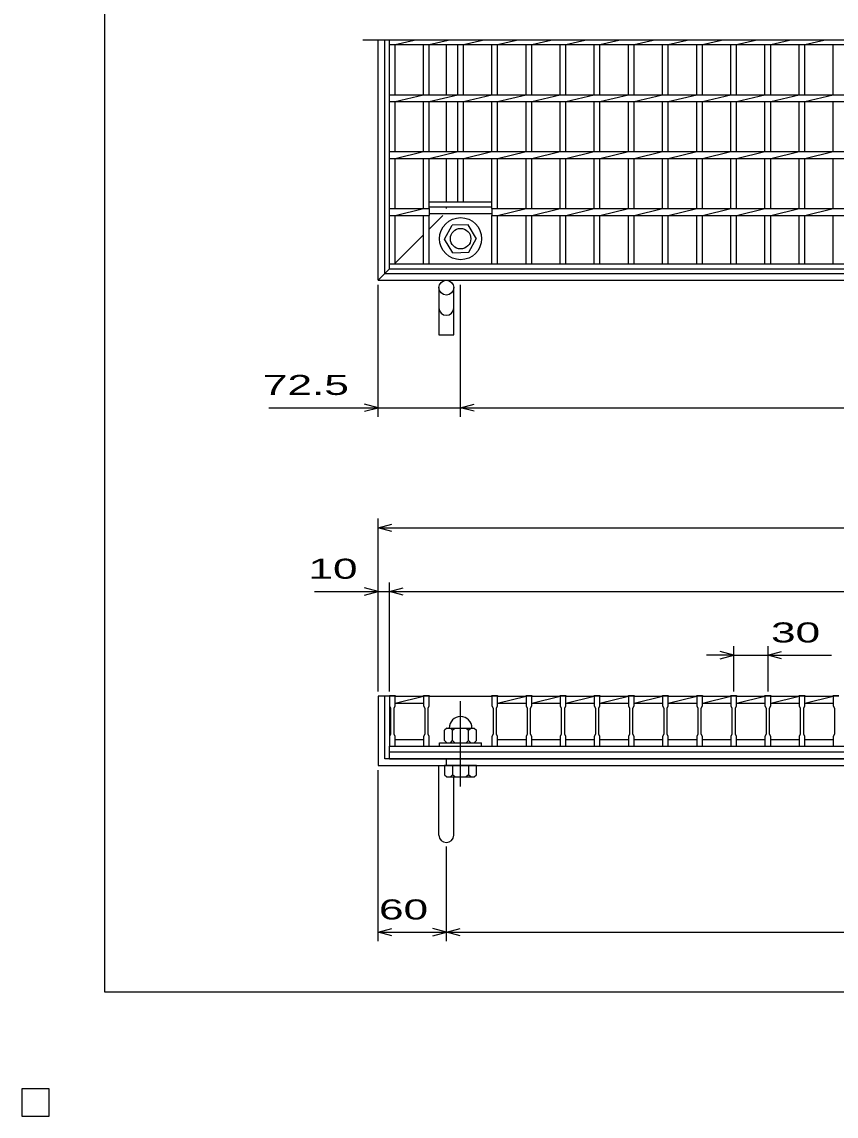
# Model space of a CAD drawing. Units: millimetres, scale not verified. Extents: x -1456 to 1385, y -1026 to 843.
# Drawn here: x -1456 to -740, y -1026 to -64 of the extents above; entities that cross this region are included whole.
import ezdxf
from ezdxf.enums import TextEntityAlignment as Align

# ---------------------------------------------------------------- set-up
doc = ezdxf.new("R2010")
doc.units = ezdxf.units.MM
doc.header["$LTSCALE"] = 8
doc.linetypes.add('CHAIN', pattern=[18.5, 12, -1.5, 3.5, -1.5])
doc.linetypes.add('DASHED', pattern=[7.5, 6, -1.5])
for name, color, linetype, lineweight in [('0_2', 150, 'Continuous', 25), ('16', 3, 'Continuous', 25), ('19', 6, 'Continuous', 25), ('22', 4, 'Continuous', 25)]:
    doc.layers.add(name, color=color, linetype=linetype, lineweight=lineweight)
doc.styles.add('ベクトル', font='')
doc.styles.get('ベクトル').set_extended_font_data('ベクトル')

msp = doc.modelspace()

# ---------------------------------------------------------------- linework, layer by layer
at = {"layer": '0_2'}
for p, q in [((-1383.2, -917.2), (-1383.2, 842.8)), ((1384.8, -917.2), (-1383.2, -917.2))]:
    msp.add_line(p, q, dxfattribs=at)
at = {"layer": '16'}
for p, q in [((-203.5, -80.5), (-1156.5, -80.5)), ((-1133, -84.5), (-1133, -80.5)), ((-1133, -277), (-1133, -80.5)), ((-1133, -84.5), (-228, -84.5)), ((-1128, -84.5), (-1111.333, -80.5)), ((-1128, -128.5), (-1128, -84.5)), ((-1103, -128.5), (-1103, -84.5)), ((-1098, -84.5), (-1081.333, -80.5)), ((-1098, -128.5), (-1098, -84.5)), ((-1073, -128.5), (-1073, -84.5)), ((-1068, -84.5), (-1051.333, -80.5)), ((-1068, -128.5), (-1068, -84.5)), ((-1043, -128.5), (-1043, -84.5)), ((-1038, -84.5), (-1021.333, -80.5)), ((-1038, -128.5), (-1038, -84.5)), ((-1013, -128.5), (-1013, -84.5)), ((-1008, -84.5), (-991.333, -80.5)), ((-1008, -128.5), (-1008, -84.5)), ((-983, -128.5), (-983, -84.5)), ((-978, -84.5), (-961.333, -80.5)), ((-978, -128.5), (-978, -84.5)), ((-953, -128.5), (-953, -84.5)), ((-948, -84.5), (-931.333, -80.5)), ((-948, -128.5), (-948, -84.5)), ((-923, -128.5), (-923, -84.5)), ((-918, -84.5), (-901.333, -80.5)), ((-918, -128.5), (-918, -84.5)), ((-893, -128.5), (-893, -84.5)), ((-888, -84.5), (-871.333, -80.5)), ((-888, -128.5), (-888, -84.5)), ((-863, -128.5), (-863, -84.5)), ((-858, -84.5), (-841.333, -80.5)), ((-858, -128.5), (-858, -84.5)), ((-833, -128.5), (-833, -84.5)), ((-828, -84.5), (-811.333, -80.5)), ((-828, -128.5), (-828, -84.5)), ((-803, -128.5), (-803, -84.5)), ((-798, -84.5), (-781.333, -80.5)), ((-798, -128.5), (-798, -84.5)), ((-773, -128.5), (-773, -84.5)), ((-768, -84.5), (-751.333, -80.5)), ((-768, -128.5), (-768, -84.5)), ((-743, -128.5), (-743, -84.5)), ((-1133, -128.5), (-228, -128.5)), ((-1133, -134.5), (-1133, -128.5)), ((-1133, -134.5), (-228, -134.5)), ((-1128, -134.5), (-1103, -128.5)), ((-1128, -178.5), (-1128, -134.5)), ((-1103, -178.5), (-1103, -134.5)), ((-1098, -134.5), (-1073, -128.5)), ((-1098, -178.5), (-1098, -134.5)), ((-1073, -178.5), (-1073, -134.5)), ((-1068, -134.5), (-1043, -128.5)), ((-1068, -178.5), (-1068, -134.5)), ((-1043, -178.5), (-1043, -134.5)), ((-1038, -134.5), (-1013, -128.5)), ((-1038, -178.5), (-1038, -134.5)), ((-1013, -178.5), (-1013, -134.5)), ((-1008, -134.5), (-983, -128.5)), ((-1008, -178.5), (-1008, -134.5)), ((-983, -178.5), (-983, -134.5)), ((-978, -134.5), (-953, -128.5)), ((-978, -178.5), (-978, -134.5)), ((-953, -178.5), (-953, -134.5)), ((-948, -134.5), (-923, -128.5)), ((-948, -178.5), (-948, -134.5)), ((-923, -178.5), (-923, -134.5)), ((-918, -134.5), (-893, -128.5)), ((-918, -178.5), (-918, -134.5)), ((-893, -178.5), (-893, -134.5)), ((-888, -134.5), (-863, -128.5)), ((-888, -178.5), (-888, -134.5)), ((-863, -178.5), (-863, -134.5)), ((-858, -134.5), (-833, -128.5)), ((-858, -178.5), (-858, -134.5)), ((-833, -178.5), (-833, -134.5)), ((-828, -134.5), (-803, -128.5)), ((-828, -178.5), (-828, -134.5)), ((-803, -178.5), (-803, -134.5)), ((-798, -134.5), (-773, -128.5)), ((-798, -178.5), (-798, -134.5)), ((-773, -178.5), (-773, -134.5)), ((-768, -134.5), (-743, -128.5)), ((-768, -178.5), (-768, -134.5)), ((-743, -178.5), (-743, -134.5)), ((-1133, -178.5), (-228, -178.5)), ((-1133, -184.5), (-1133, -178.5)), ((-1128, -184.5), (-1103, -178.5)), ((-1098, -184.5), (-1073, -178.5)), ((-1068, -184.5), (-1043, -178.5)), ((-1038, -184.5), (-1013, -178.5)), ((-1008, -184.5), (-983, -178.5)), ((-978, -184.5), (-953, -178.5)), ((-948, -184.5), (-923, -178.5)), ((-918, -184.5), (-893, -178.5)), ((-888, -184.5), (-863, -178.5)), ((-858, -184.5), (-833, -178.5)), ((-828, -184.5), (-803, -178.5)), ((-798, -184.5), (-773, -178.5)), ((-768, -184.5), (-743, -178.5)), ((-1133, -184.5), (-228, -184.5)), ((-1128, -228.5), (-1128, -184.5)), ((-1103, -228.5), (-1103, -184.5)), ((-1098, -228.5), (-1098, -184.5)), ((-1073, -222.5), (-1073, -184.5)), ((-1068, -222.5), (-1068, -184.5)), ((-1043, -228.5), (-1043, -184.5)), ((-1038, -228.5), (-1038, -184.5)), ((-1013, -228.5), (-1013, -184.5)), ((-1008, -228.5), (-1008, -184.5)), ((-983, -228.5), (-983, -184.5)), ((-978, -228.5), (-978, -184.5)), ((-953, -228.5), (-953, -184.5)), ((-948, -228.5), (-948, -184.5)), ((-923, -228.5), (-923, -184.5)), ((-918, -228.5), (-918, -184.5)), ((-893, -228.5), (-893, -184.5)), ((-888, -228.5), (-888, -184.5)), ((-863, -228.5), (-863, -184.5)), ((-858, -228.5), (-858, -184.5)), ((-833, -228.5), (-833, -184.5)), ((-828, -228.5), (-828, -184.5)), ((-803, -228.5), (-803, -184.5)), ((-798, -228.5), (-798, -184.5)), ((-773, -228.5), (-773, -184.5)), ((-768, -228.5), (-768, -184.5)), ((-743, -228.5), (-743, -184.5)), ((-1133, -228.5), (-1098, -228.5)), ((-1133, -234.5), (-1133, -228.5)), ((-1128, -234.5), (-1103, -228.5)), ((-1098, -222.5), (-1043, -222.5)), ((-1098, -227), (-1098, -222.5)), ((-1098, -227), (-1043, -227)), ((-1098, -228.5), (-1098, -234.5)), ((-1043, -227), (-1043, -222.5)), ((-1043, -228.5), (-318, -228.5)), ((-1043, -228.5), (-1043, -234.5)), ((-1038, -234.5), (-1013, -228.5)), ((-1008, -234.5), (-983, -228.5)), ((-978, -234.5), (-953, -228.5)), ((-948, -234.5), (-923, -228.5)), ((-918, -234.5), (-893, -228.5)), ((-888, -234.5), (-863, -228.5)), ((-858, -234.5), (-833, -228.5)), ((-828, -234.5), (-803, -228.5)), ((-798, -234.5), (-773, -228.5)), ((-768, -234.5), (-743, -228.5)), ((-1133, -234.5), (-1098, -234.5)), ((-1128, -277), (-1128, -234.5)), ((-1103, -277), (-1103, -234.5)), ((-1098, -233), (-1043, -233)), ((-1098, -277), (-1098, -234.5)), ((-1043, -234.5), (-318, -234.5)), ((-1043, -277), (-1043, -234.5)), ((-1038, -277), (-1038, -234.5)), ((-1013, -277), (-1013, -234.5)), ((-1008, -277), (-1008, -234.5)), ((-983, -277), (-983, -234.5)), ((-978, -277), (-978, -234.5)), ((-953, -277), (-953, -234.5)), ((-948, -277), (-948, -234.5)), ((-923, -277), (-923, -234.5)), ((-918, -277), (-918, -234.5)), ((-893, -277), (-893, -234.5)), ((-888, -277), (-888, -234.5)), ((-863, -277), (-863, -234.5)), ((-858, -277), (-858, -234.5)), ((-833, -277), (-833, -234.5)), ((-828, -277), (-828, -234.5)), ((-803, -277), (-803, -234.5)), ((-798, -277), (-798, -234.5)), ((-773, -277), (-773, -234.5)), ((-768, -277), (-768, -234.5)), ((-743, -277), (-743, -234.5)), ((-1084.496, -255.342), (-1077.794, -243.05)), ((-1063.798, -242.708), (-1077.794, -243.05)), ((-1056.5, -255), (-1063.798, -242.708)), ((-1077.202, -267.292), (-1084.496, -255.342)), ((-1063.206, -266.95), (-1056.504, -254.658)), ((-1077.202, -267.292), (-1063.206, -266.95)), ((-1133, -277), (-228, -277)), ((-1133, -281.5), (-1133, -277)), ((-1133, -277), (-1128, -277)), ((-1103, -277), (-1098, -277)), ((-1073, -277), (-1068, -277)), ((-1043, -277), (-1038, -277)), ((-1013, -277), (-1008, -277)), ((-983, -277), (-978, -277)), ((-953, -277), (-948, -277)), ((-923, -277), (-918, -277)), ((-893, -277), (-888, -277)), ((-863, -277), (-858, -277)), ((-833, -277), (-828, -277)), ((-803, -277), (-798, -277)), ((-773, -277), (-768, -277)), ((-743, -277), (-738, -277)), ((-1133, -281.5), (-228, -281.5)), ((-1133, -657), (-1133, -656.3)), ((-1133, -656.3), (-1128, -656.3)), ((-1133, -657), (-1133, -665.5)), ((-1128, -657), (-1133, -657)), ((-1133, -657), (-1133, -695)), ((-1128, -656.3), (-1128, -657)), ((-1128, -665.5), (-1128, -657)), ((-1128, -657), (-1103, -657)), ((-1128, -663), (-1103, -657)), ((-1128, -663), (-1103, -663)), ((-1103, -657), (-1103, -656.3)), ((-1103, -656.3), (-1098, -656.3)), ((-1103, -657), (-1103, -665.5)), ((-1098, -657), (-1103, -657)), ((-1098, -656.3), (-1098, -657)), ((-1098, -665.5), (-1098, -657)), ((-1098, -657), (-1043, -657)), ((-1043, -657), (-1043, -656.3)), ((-1043, -656.3), (-1038, -656.3)), ((-1043, -657), (-1043, -665.5)), ((-1038, -657), (-1043, -657)), ((-1038, -656.3), (-1038, -657)), ((-1038, -665.5), (-1038, -657)), ((-1038, -657), (-1013, -657)), ((-1038, -663), (-1013, -657)), ((-1038, -663), (-1013, -663)), ((-1013, -657), (-1013, -656.3)), ((-1013, -656.3), (-1008, -656.3)), ((-1013, -657), (-1013, -665.5)), ((-1008, -657), (-1013, -657)), ((-1008, -656.3), (-1008, -657)), ((-1008, -665.5), (-1008, -657)), ((-1008, -657), (-983, -657)), ((-1008, -663), (-983, -657)), ((-1008, -663), (-983, -663)), ((-983, -657), (-983, -656.3)), ((-983, -656.3), (-978, -656.3)), ((-983, -657), (-983, -665.5)), ((-978, -657), (-983, -657)), ((-978, -656.3), (-978, -657)), ((-978, -665.5), (-978, -657)), ((-978, -657), (-953, -657)), ((-978, -663), (-953, -657)), ((-978, -663), (-953, -663)), ((-953, -657), (-953, -656.3)), ((-953, -656.3), (-948, -656.3)), ((-953, -657), (-953, -665.5)), ((-948, -657), (-953, -657)), ((-948, -656.3), (-948, -657)), ((-948, -665.5), (-948, -657)), ((-948, -657), (-923, -657)), ((-948, -663), (-923, -657)), ((-948, -663), (-923, -663)), ((-923, -657), (-923, -656.3)), ((-923, -656.3), (-918, -656.3)), ((-923, -657), (-923, -665.5)), ((-918, -657), (-923, -657)), ((-918, -656.3), (-918, -657)), ((-918, -665.5), (-918, -657)), ((-918, -657), (-893, -657)), ((-918, -663), (-893, -657)), ((-918, -663), (-893, -663)), ((-893, -657), (-893, -656.3)), ((-893, -656.3), (-888, -656.3)), ((-893, -657), (-893, -665.5)), ((-888, -657), (-893, -657)), ((-888, -656.3), (-888, -657)), ((-888, -665.5), (-888, -657)), ((-888, -657), (-863, -657)), ((-888, -663), (-863, -657)), ((-888, -663), (-863, -663)), ((-863, -657), (-863, -656.3)), ((-863, -656.3), (-858, -656.3)), ((-863, -657), (-863, -665.5)), ((-858, -657), (-863, -657)), ((-858, -656.3), (-858, -657)), ((-858, -665.5), (-858, -657)), ((-858, -657), (-833, -657)), ((-858, -663), (-833, -657)), ((-858, -663), (-833, -663)), ((-833, -657), (-833, -656.3)), ((-833, -656.3), (-828, -656.3)), ((-833, -657), (-833, -665.5)), ((-828, -657), (-833, -657)), ((-828, -656.3), (-828, -657)), ((-828, -665.5), (-828, -657)), ((-828, -657), (-803, -657)), ((-828, -663), (-803, -657)), ((-828, -663), (-803, -663)), ((-803, -657), (-803, -656.3)), ((-803, -656.3), (-798, -656.3)), ((-803, -657), (-803, -665.5)), ((-798, -657), (-803, -657)), ((-798, -656.3), (-798, -657)), ((-798, -665.5), (-798, -657)), ((-798, -657), (-773, -657)), ((-798, -663), (-773, -657)), ((-798, -663), (-773, -663)), ((-773, -657), (-773, -656.3)), ((-773, -656.3), (-768, -656.3)), ((-773, -657), (-773, -665.5)), ((-768, -657), (-773, -657)), ((-768, -656.3), (-768, -657)), ((-768, -665.5), (-768, -657)), ((-768, -657), (-743, -657)), ((-768, -663), (-743, -657)), ((-768, -663), (-743, -663)), ((-743, -657), (-743, -656.3)), ((-743, -656.3), (-738, -656.3)), ((-743, -657), (-743, -665.5)), ((-738, -657), (-743, -657)), ((-1133, -665.5), (-1132, -667.5)), ((-1132, -667.5), (-1132, -690.5)), ((-1129, -667.5), (-1128, -665.5)), ((-1129, -690.5), (-1129, -667.5)), ((-1103, -665.5), (-1102, -667.5)), ((-1102, -667.5), (-1102, -690.5)), ((-1099, -667.5), (-1098, -665.5)), ((-1099, -690.5), (-1099, -667.5)), ((-1043, -665.5), (-1042, -667.5)), ((-1042, -667.5), (-1042, -690.5)), ((-1039, -667.5), (-1038, -665.5)), ((-1039, -690.5), (-1039, -667.5)), ((-1013, -665.5), (-1012, -667.5)), ((-1012, -667.5), (-1012, -690.5)), ((-1009, -667.5), (-1008, -665.5)), ((-1009, -690.5), (-1009, -667.5)), ((-983, -665.5), (-982, -667.5)), ((-982, -667.5), (-982, -690.5)), ((-979, -667.5), (-978, -665.5)), ((-979, -690.5), (-979, -667.5)), ((-953, -665.5), (-952, -667.5)), ((-952, -667.5), (-952, -690.5)), ((-949, -667.5), (-948, -665.5)), ((-949, -690.5), (-949, -667.5)), ((-923, -665.5), (-922, -667.5)), ((-922, -667.5), (-922, -690.5)), ((-919, -667.5), (-918, -665.5)), ((-919, -690.5), (-919, -667.5)), ((-893, -665.5), (-892, -667.5)), ((-892, -667.5), (-892, -690.5)), ((-889, -667.5), (-888, -665.5)), ((-889, -690.5), (-889, -667.5)), ((-863, -665.5), (-862, -667.5)), ((-862, -667.5), (-862, -690.5)), ((-859, -667.5), (-858, -665.5)), ((-859, -690.5), (-859, -667.5)), ((-833, -665.5), (-832, -667.5)), ((-832, -667.5), (-832, -690.5)), ((-829, -667.5), (-828, -665.5)), ((-829, -690.5), (-829, -667.5)), ((-803, -665.5), (-802, -667.5)), ((-802, -667.5), (-802, -690.5)), ((-799, -667.5), (-798, -665.5)), ((-799, -690.5), (-799, -667.5)), ((-773, -665.5), (-772, -667.5)), ((-772, -667.5), (-772, -690.5)), ((-769, -667.5), (-768, -665.5)), ((-769, -690.5), (-769, -667.5)), ((-743, -665.5), (-742, -667.5)), ((-742, -667.5), (-742, -690.5)), ((-1132, -690.5), (-1133, -692.5)), ((-1128, -692.5), (-1129, -690.5)), ((-1102, -690.5), (-1103, -692.5)), ((-1098, -692.5), (-1099, -690.5)), ((-1082.5, -685), (-1084.5, -687)), ((-1084.5, -696), (-1084.5, -687)), ((-1082.5, -685), (-1058.5, -685)), ((-1079.5, -685), (-1077.5, -687)), ((-1077.5, -687), (-1075.5, -685)), ((-1077.5, -696), (-1077.5, -687)), ((-1065.5, -685), (-1063.5, -687)), ((-1063.5, -687), (-1061.5, -685)), ((-1063.5, -696), (-1063.5, -687)), ((-1058.5, -685), (-1056.5, -687)), ((-1056.5, -696), (-1056.5, -687)), ((-1042, -690.5), (-1043, -692.5)), ((-1038, -692.5), (-1039, -690.5)), ((-1012, -690.5), (-1013, -692.5)), ((-1008, -692.5), (-1009, -690.5)), ((-982, -690.5), (-983, -692.5)), ((-978, -692.5), (-979, -690.5)), ((-952, -690.5), (-953, -692.5)), ((-948, -692.5), (-949, -690.5)), ((-922, -690.5), (-923, -692.5)), ((-918, -692.5), (-919, -690.5)), ((-892, -690.5), (-893, -692.5)), ((-888, -692.5), (-889, -690.5)), ((-862, -690.5), (-863, -692.5)), ((-858, -692.5), (-859, -690.5)), ((-832, -690.5), (-833, -692.5)), ((-828, -692.5), (-829, -690.5)), ((-802, -690.5), (-803, -692.5)), ((-798, -692.5), (-799, -690.5)), ((-772, -690.5), (-773, -692.5)), ((-768, -692.5), (-769, -690.5)), ((-742, -690.5), (-743, -692.5)), ((-1133, -692.5), (-1133, -701)), ((-1133, -701), (-1128, -701)), ((-1133, -701), (-228, -701)), ((-1133, -706), (-1133, -701)), ((-1128, -701), (-1128, -692.5)), ((-1128, -695), (-1103, -695)), ((-1103, -692.5), (-1103, -701)), ((-1103, -701), (-1098, -701)), ((-1098, -701), (-1098, -692.5)), ((-1098, -701), (-1043, -701)), ((-1089, -701), (-1089, -698)), ((-1089, -698), (-1052, -698)), ((-1089, -701), (-1052, -701)), ((-1084.5, -696), (-1082.5, -698)), ((-1079.5, -698), (-1077.5, -696)), ((-1075.5, -698), (-1077.5, -696)), ((-1065.5, -698), (-1063.5, -696)), ((-1061.5, -698), (-1063.5, -696)), ((-1058.5, -698), (-1056.5, -696)), ((-1052, -701), (-1052, -698)), ((-1043, -692.5), (-1043, -701)), ((-1043, -701), (-1038, -701)), ((-1038, -701), (-1038, -692.5)), ((-1038, -695), (-1013, -695)), ((-1013, -692.5), (-1013, -701)), ((-1013, -701), (-1008, -701)), ((-1008, -701), (-1008, -692.5)), ((-1008, -695), (-983, -695)), ((-983, -692.5), (-983, -701)), ((-983, -701), (-978, -701)), ((-978, -701), (-978, -692.5)), ((-978, -695), (-953, -695)), ((-953, -692.5), (-953, -701)), ((-953, -701), (-948, -701)), ((-948, -701), (-948, -692.5)), ((-948, -695), (-923, -695)), ((-923, -692.5), (-923, -701)), ((-923, -701), (-918, -701)), ((-918, -701), (-918, -692.5)), ((-918, -695), (-893, -695)), ((-893, -692.5), (-893, -701)), ((-893, -701), (-888, -701)), ((-888, -701), (-888, -692.5)), ((-888, -695), (-863, -695)), ((-863, -692.5), (-863, -701)), ((-863, -701), (-858, -701)), ((-858, -701), (-858, -692.5)), ((-858, -695), (-833, -695)), ((-833, -692.5), (-833, -701)), ((-833, -701), (-828, -701)), ((-828, -701), (-828, -692.5)), ((-828, -695), (-803, -695)), ((-803, -692.5), (-803, -701)), ((-803, -701), (-798, -701)), ((-798, -701), (-798, -692.5)), ((-798, -695), (-773, -695)), ((-773, -692.5), (-773, -701)), ((-773, -701), (-768, -701)), ((-768, -701), (-768, -692.5)), ((-768, -695), (-743, -695)), ((-743, -692.5), (-743, -701)), ((-743, -701), (-738, -701)), ((-1133, -706), (-228, -706)), ((-1133, -712), (-1133, -706)), ((-1133, -712), (-228, -712)), ((-1432, -1002), (-1456, -1002)), ((-1456, -1002), (-1456, -1026)), ((-1432, -1002), (-1456, -1002)), ((-1456, -1002), (-1456, -1026)), ((-1432, -1002), (-1456, -1002)), ((-1456, -1002), (-1456, -1026)), ((-1432, -1002), (-1456, -1002)), ((-1456, -1002), (-1456, -1026)), ((-1432, -1002), (-1456, -1002)), ((-1456, -1002), (-1456, -1026)), ((-1432, -1026), (-1432, -1002)), ((-1432, -1026), (-1432, -1002)), ((-1432, -1026), (-1432, -1002)), ((-1432, -1026), (-1432, -1002)), ((-1432, -1026), (-1432, -1002)), ((-1456, -1026), (-1432, -1026)), ((-1456, -1026), (-1432, -1026)), ((-1456, -1026), (-1432, -1026)), ((-1456, -1026), (-1432, -1026)), ((-1456, -1026), (-1432, -1026))]:
    msp.add_line(p, q, dxfattribs=at)
at = {"layer": '16', "linetype": 'CHAIN'}
msp.add_line((-1070.5, -736.4), (-1070.5, -661.4), dxfattribs=at)
at = {"layer": '16'}
for radius in [18.5, 9]:
    msp.add_circle((-1070.5, -255), radius, dxfattribs=at)
msp.add_arc((-1070.5, -685), 10, 0, 180, dxfattribs=at)
at = {"layer": '19'}
for p, q in [((-1143, -291.5), (-1143, -80.5)), ((-1137, -285.5), (-1137, -80.5)), ((-1083, -128.5), (-1083, -84.5)), ((-1083, -178.5), (-1083, -134.5)), ((-1083, -222.5), (-1083, -184.5)), ((-1137, -285.5), (-224, -285.5)), ((-1143, -291.5), (-218, -291.5)), ((-1089.5, -298), (-1089.5, -339.62)), ((-1076.5, -339.62), (-1076.5, -298)), ((-1089.5, -339.62), (-1076.5, -339.62)), ((-1133, -657), (-1143, -657)), ((-1143, -657), (-1143, -718)), ((-1137, -712), (-1137, -657)), ((-1143, -718), (-218, -718)), ((-224, -712), (-1137, -712)), ((-1089.5, -779.11), (-1089.5, -718)), ((-1084.5, -718), (-1084.5, -726)), ((-1056.5, -718), (-1084.5, -718)), ((-1083, -718), (-1083, -712)), ((-1077.5, -718), (-1077.5, -726)), ((-1063.5, -718), (-1063.5, -726)), ((-1056.5, -726), (-1056.5, -718)), ((-1084.5, -726), (-1082.5, -728)), ((-1082.5, -728), (-1058.5, -728)), ((-1077.5, -726), (-1079.5, -728)), ((-1075.5, -728), (-1077.5, -726)), ((-1076.5, -779.11), (-1076.5, -728)), ((-1063.5, -726), (-1065.5, -728)), ((-1061.5, -728), (-1063.5, -726)), ((-1058.5, -728), (-1056.5, -726))]:
    msp.add_line(p, q, dxfattribs=at)
at = {"layer": '19', "linetype": 'DASHED'}
for p, q in [((-1083, -228.5), (-1083, -227)), ((-1098, -246.5), (-1086, -234.5)), ((-1128, -276.5), (-1103, -251.5)), ((-1143, -291.5), (-1133, -281.5))]:
    msp.add_line(p, q, dxfattribs=at)
at = {"layer": '19'}
msp.add_circle((-1083, -298), 6.5, dxfattribs=at)
for centre in [(-1083, -315.84), (-1083, -779.11)]:
    msp.add_arc(centre, 6.5, 180, 0, dxfattribs=at)
at = {"layer": '22'}
for p, q in [((-1143, -411.5), (-1143, -295.5)), ((-1070.5, -411.5), (-1070.5, -295.5)), ((-1239, -403.5), (-1143, -403.5)), ((-1143, -403.5), (-1155, -400.3)), ((-1155, -406.7), (-1143, -403.5)), ((-1143, -403.5), (-1070.5, -403.5)), ((-1070.5, -403.5), (-1058.5, -400.3)), ((-1058.5, -406.7), (-1070.5, -403.5)), ((-1070.5, -403.5), (-290.5, -403.5)), ((-1143, -653), (-1143, -501)), ((-1143, -509), (-1131, -505.8)), ((-1131, -512.2), (-1143, -509)), ((-1143, -509), (-218, -509)), ((-1143, -653), (-1143, -557)), ((-1133, -653), (-1133, -557)), ((-1199, -565), (-1143, -565)), ((-1143, -565), (-1155, -561.8)), ((-1155, -568.2), (-1143, -565)), ((-1143, -565), (-1133, -565)), ((-1133, -565), (-1121, -561.8)), ((-1121, -568.2), (-1133, -565)), ((-1133, -565), (-228, -565)), ((-830.5, -653), (-830.5, -613)), ((-800.5, -613), (-800.5, -653)), ((-830.5, -621), (-854.5, -621)), ((-830.5, -621), (-842.5, -617.8)), ((-842.5, -624.2), (-830.5, -621)), ((-830.5, -621), (-800.5, -621)), ((-800.5, -621), (-788.5, -617.8)), ((-788.5, -624.2), (-800.5, -621)), ((-800.5, -621), (-744.5, -621)), ((-1143, -872.4), (-1143, -722)), ((-1083, -872.4), (-1083, -789.2)), ((-1143, -864.4), (-1131, -861.2)), ((-1131, -867.6), (-1143, -864.4)), ((-1143, -864.4), (-1083, -864.4)), ((-1083, -864.4), (-1095, -861.2)), ((-1095, -867.6), (-1083, -864.4)), ((-1083, -864.4), (-1071, -861.2)), ((-1071, -867.6), (-1083, -864.4)), ((-1083, -864.4), (-278, -864.4))]:
    msp.add_line(p, q, dxfattribs=at)
at = {"layer": '22', "color": 2}
for p, q in [((-1432, -1002), (-1456, -1002)), ((-1456, -1002), (-1456, -1026)), ((-1432, -1002), (-1456, -1002)), ((-1456, -1002), (-1456, -1026)), ((-1432, -1002), (-1456, -1002)), ((-1456, -1002), (-1456, -1026)), ((-1432, -1026), (-1432, -1002)), ((-1432, -1026), (-1432, -1002)), ((-1432, -1026), (-1432, -1002)), ((-1456, -1026), (-1432, -1026)), ((-1456, -1026), (-1432, -1026)), ((-1456, -1026), (-1432, -1026))]:
    msp.add_line(p, q, dxfattribs=at)

# ---------------------------------------------------------------- texts
at = {"layer": '22', "color": 2, "style": 'ベクトル', "width": 1.65}
for s, p in [(' 72.5 ', (-1255, -383.5)), (' 10 ', (-1215, -545)), (' 30 ', (-808.5, -601)), (' 60 ', (-1153, -844.4))]:
    msp.add_text(s, height=17.6, dxfattribs=at).set_placement(p, align=Align.MIDDLE_LEFT)

doc.saveas('drawing.dxf')
